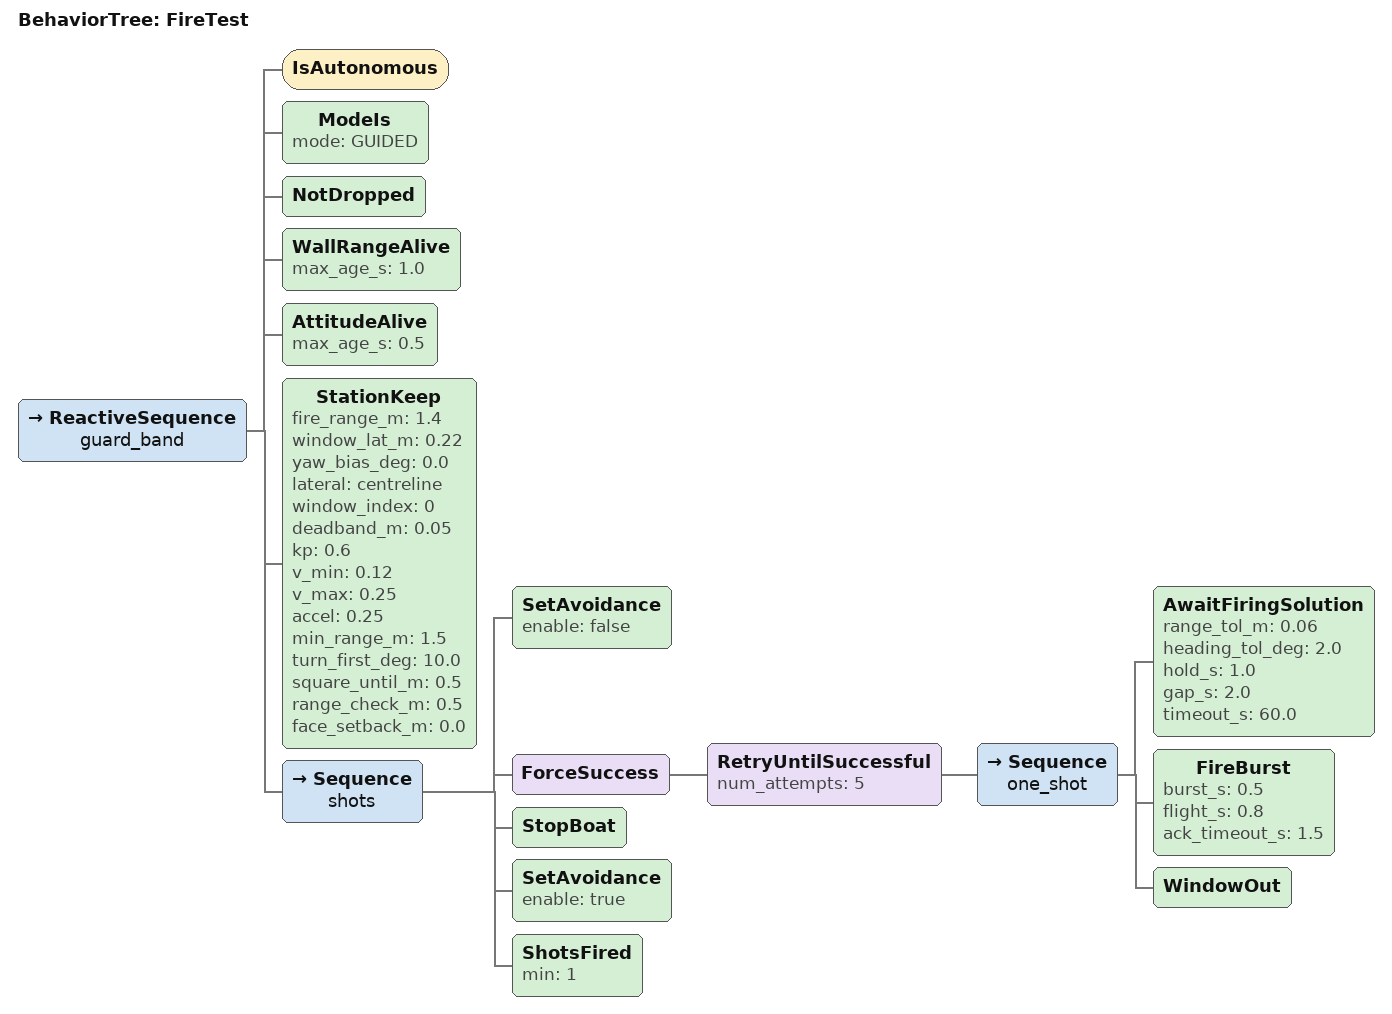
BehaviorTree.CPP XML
<?xml version="1.0"?>
<root BTCPP_format="4" main_tree_to_execute="FireTest">
  <BehaviorTree ID="FireTest">
    <ReactiveSequence name="guard_band">

      <IsAutonomous/>
      <ModeIs mode="GUIDED"/>
      <NotDropped/>
      <WallRangeAlive max_age_s="1.0"/>
      <AttitudeAlive max_age_s="0.5"/>

      <StationKeep fire_range_m="1.4" window_lat_m="0.22" yaw_bias_deg="0.0"
                   lateral="centreline" window_index="0"
                   deadband_m="0.05" kp="0.6" v_min="0.12" v_max="0.25"
                   accel="0.25" min_range_m="1.5" turn_first_deg="10.0"
                   square_until_m="0.5" range_check_m="0.5" face_setback_m="0.0"/>

      <Sequence name="shots">
        <SetAvoidance enable="false"/>

        <ForceSuccess>
          <RetryUntilSuccessful num_attempts="5">
            <Sequence name="one_shot">
              <AwaitFiringSolution range_tol_m="0.06" heading_tol_deg="2.0"
                                   hold_s="1.0" gap_s="2.0" timeout_s="60.0"/>
              <FireBurst burst_s="0.5" flight_s="0.8" ack_timeout_s="1.5"/>
              <WindowOut/>
            </Sequence>
          </RetryUntilSuccessful>
        </ForceSuccess>

        <StopBoat/>
        <SetAvoidance enable="true"/>
        <!-- Five timeouts and no burst is a failure, not a quiet success. -->
        <ShotsFired min="1"/>
      </Sequence>

    </ReactiveSequence>
  </BehaviorTree>
</root>
